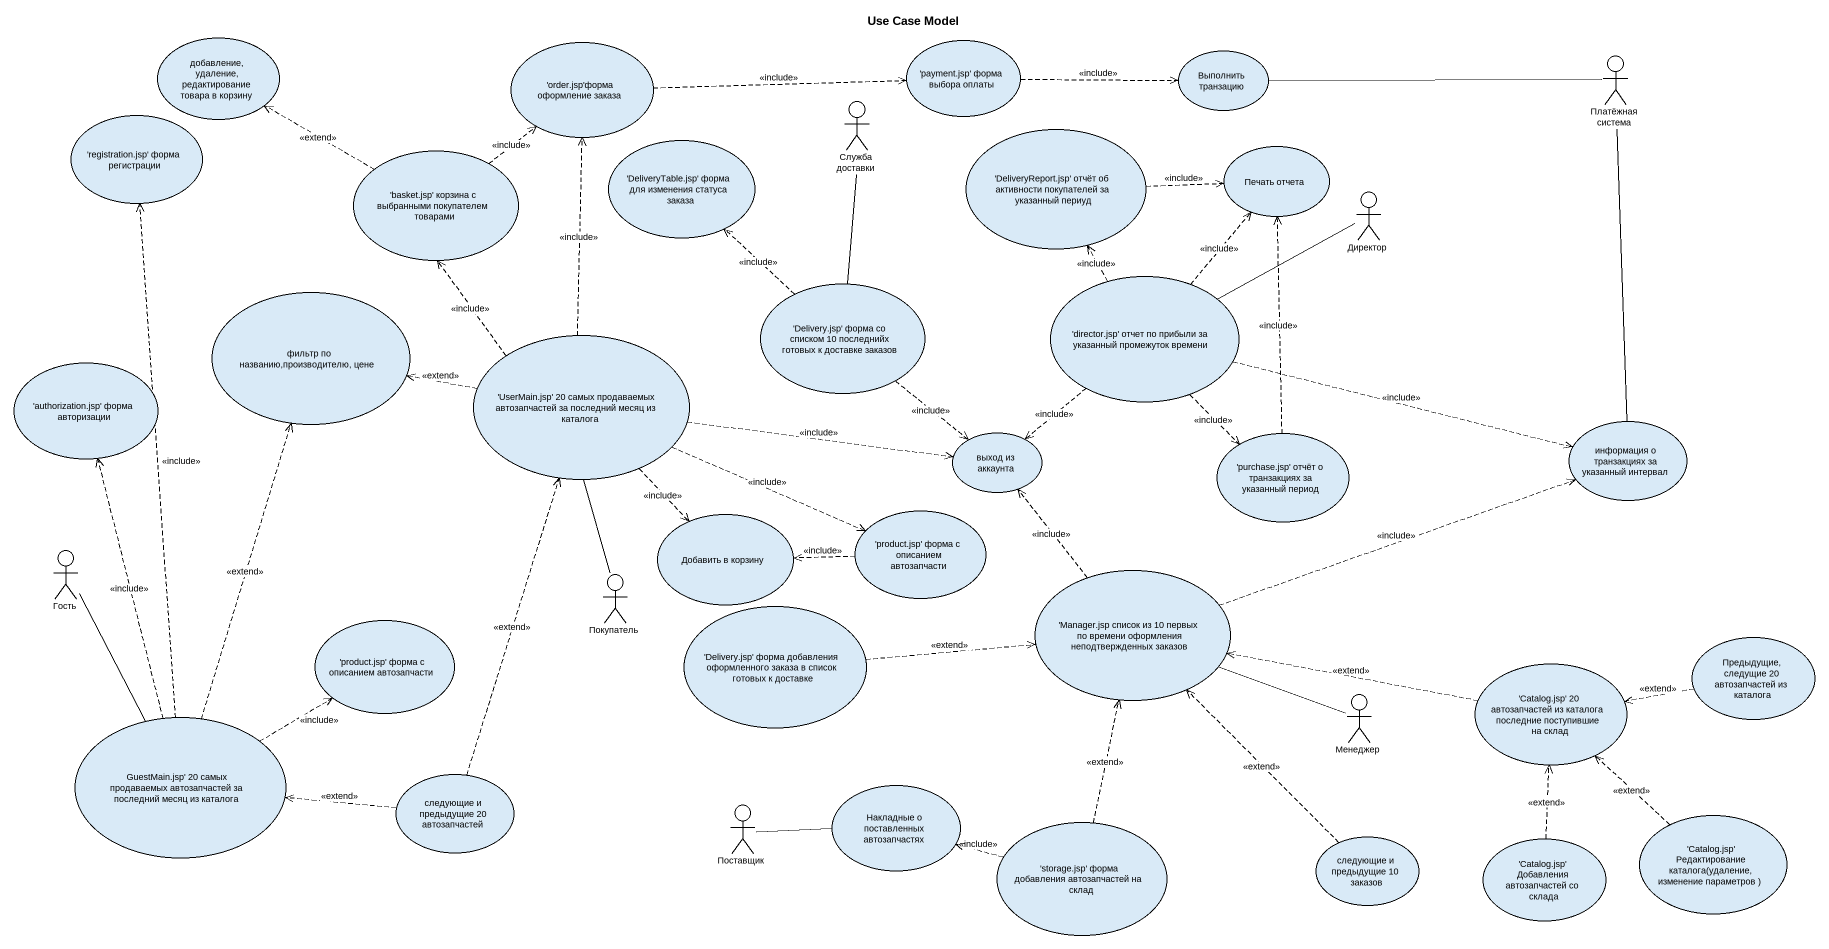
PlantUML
@startuml
title Use Case Model
usecase "добавление, удаление, редактирование товара в корзину" as добавление_удаление
usecase "'order.jsp'форма оформление заказа" as order_jsp_форма_оформление
usecase "'payment.jsp' форма выбора оплаты" as payment_jsp_форма_выбора
usecase "Выполнить транзацию" as Выполнить_транзацию
actor "Платёжная система" as Платёжная_система
actor "Служба доставки" as Служба_доставки
usecase "'registration.jsp' форма регистрации" as registration_jsp_форма
usecase "'DeliveryTable.jsp' форма для изменения статуса заказа" as DeliveryTable_jsp_форма_для
usecase "'DeliveryReport.jsp' отчёт об активности покупателей за указанный периуд" as DeliveryReport_jsp_отчёт_об
usecase "Печать отчета" as Печать_отчета
usecase "'basket.jsp' корзина с выбранными покупателем товарами" as basket_jsp_корзина_с
actor Директор
usecase "фильтр по названию,производителю, цене" as фильтр_по_названию
usecase "'Delivery.jsp' форма со списком 10 последнийх готовых к доставке заказов" as Delivery_jsp_форма_со
usecase "'director.jsp' отчет по прибыли за указанный промежуток времени" as director_jsp_отчет_по
usecase "'UserMain.jsp' 20 самых продаваемых автозапчастей за последний месяц из каталога" as UserMain_jsp_20_самых
usecase "'authorization.jsp' форма авторизации" as authorization_jsp_форма
usecase "выход из аккаунта" as выход_из_аккаунта
usecase "'purchase.jsp' отчёт о транзакциях за указанный период" as purchase_jsp_отчёт_о
usecase "информация о транзакциях за указанный интервал" as информация_о_транзакциях_за
usecase "Добавить в корзину" as Добавить_в_корзину
usecase "'product.jsp' форма с описанием автозапчасти" as product_jsp_форма_с
actor Гость
usecase "'Manager.jsp список из 10 первых по времени оформления неподтвержденных заказов" as Manager_jsp_список_из_10
actor Покупатель
usecase "'Delivery.jsp' форма добавления оформленного заказа в список готовых к доставке" as Delivery_jsp_форма
usecase "'product.jsp' форма с описанием автозапчасти" as product_jsp_форма_с_2
usecase "Предыдущие, следущие 20 автозапчастей из каталога" as Предыдущие_следущие_20
usecase "'Catalog.jsp' 20 автозапчастей из каталога последние поступившие на склад" as Catalog_jsp_20
usecase "GuestMain.jsp' 20 самых продаваемых автозапчастей за последний месяц из каталога" as GuestMain_jsp_20_самых
actor Менеджер
usecase "следующие и предыдущие 20 автозапчастей" as следующие_и_предыдущие_20
actor Поставщик
usecase "Накладные о поставленных автозапчастях" as Накладные_о_поставленных
usecase "'storage.jsp' форма добавления автозапчастей на склад" as storage_jsp_форма
usecase "следующие и предыдущие 10 заказов" as следующие_и_предыдущие_10
usecase "'Catalog.jsp' Добавления автозапчастей со склада" as Catalog_jsp_Добавления
usecase "'Catalog.jsp' Редактирование каталога(удаление, изменение параметров )" as Catalog_jsp_Редактирование
order_jsp_форма_оформление .right.> payment_jsp_форма_выбора : <<include>>
payment_jsp_форма_выбора .right.> Выполнить_транзацию : <<include>>
Платёжная_система -left- Выполнить_транзацию
Платёжная_система -- информация_о_транзакциях_за
Служба_доставки -- Delivery_jsp_форма_со
DeliveryReport_jsp_отчёт_об .right.> Печать_отчета : <<include>>
basket_jsp_корзина_с .left.> добавление_удаление : <<extend>>
basket_jsp_корзина_с .up.> order_jsp_форма_оформление : <<include>>
Delivery_jsp_форма_со .up.> DeliveryTable_jsp_форма_для : <<include>>
Delivery_jsp_форма_со ..> выход_из_аккаунта : <<include>>
director_jsp_отчет_по .up.> DeliveryReport_jsp_отчёт_об : <<include>>
director_jsp_отчет_по .up.> Печать_отчета : <<include>>
director_jsp_отчет_по -right- Директор
director_jsp_отчет_по ..> выход_из_аккаунта : <<include>>
director_jsp_отчет_по ..> purchase_jsp_отчёт_о : <<include>>
director_jsp_отчет_по .right.> информация_о_транзакциях_за : <<include>>
UserMain_jsp_20_самых .up.> order_jsp_форма_оформление : <<include>>
UserMain_jsp_20_самых .up.> basket_jsp_корзина_с : <<include>>
UserMain_jsp_20_самых .left.> фильтр_по_названию : <<extend>>
UserMain_jsp_20_самых .right.> выход_из_аккаунта : <<include>>
UserMain_jsp_20_самых ..> Добавить_в_корзину : <<include>>
UserMain_jsp_20_самых .right.> product_jsp_форма_с : <<include>>
UserMain_jsp_20_самых -- Покупатель
purchase_jsp_отчёт_о .up.> Печать_отчета : <<include>>
product_jsp_форма_с .left.> Добавить_в_корзину : <<include>>
Manager_jsp_список_из_10 .up.> выход_из_аккаунта : <<include>>
Manager_jsp_список_из_10 .right.> информация_о_транзакциях_за : <<include>>
Manager_jsp_список_из_10 -right- Менеджер
Delivery_jsp_форма .right.> Manager_jsp_список_из_10 : <<extend>>
Предыдущие_следущие_20 .left.> Catalog_jsp_20 : <<extend>>
Catalog_jsp_20 .left.> Manager_jsp_список_из_10 : <<extend>>
GuestMain_jsp_20_самых .up.> registration_jsp_форма : <<include>>
GuestMain_jsp_20_самых .up.> фильтр_по_названию : <<extend>>
GuestMain_jsp_20_самых .up.> authorization_jsp_форма : <<include>>
GuestMain_jsp_20_самых -up- Гость
GuestMain_jsp_20_самых .right.> product_jsp_форма_с_2 : <<include>>
следующие_и_предыдущие_20 .up.> UserMain_jsp_20_самых : <<extend>>
следующие_и_предыдущие_20 .left.> GuestMain_jsp_20_самых : <<extend>>
Поставщик -right- Накладные_о_поставленных
storage_jsp_форма .up.> Manager_jsp_список_из_10 : <<extend>>
storage_jsp_форма .left.> Накладные_о_поставленных : <<include>>
следующие_и_предыдущие_10 .up.> Manager_jsp_список_из_10 : <<extend>>
Catalog_jsp_Добавления .up.> Catalog_jsp_20 : <<extend>>
Catalog_jsp_Редактирование .up.> Catalog_jsp_20 : <<extend>>
@enduml
